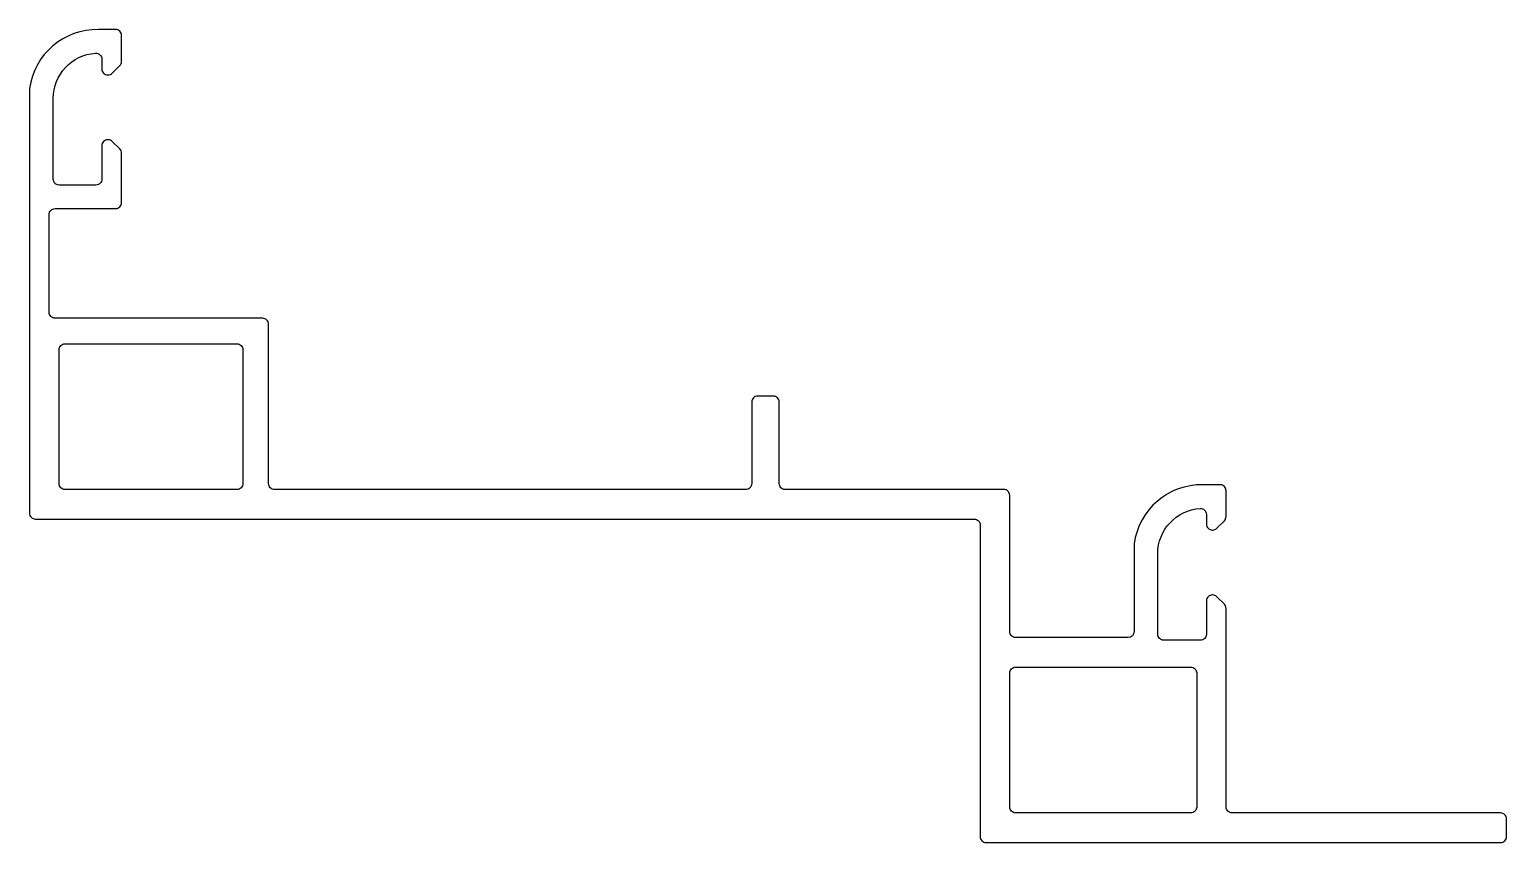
# Model space of a CAD drawing. Extents: x 676.3 to 751.4, y 621.4 to 662.7.
import ezdxf

# ---------------------------------------------------------------- set-up
doc = ezdxf.new("R2010")
doc.units = 0
doc.layers.get('0').update_dxf_attribs({"linetype": 'CONTINUOUS'})

msp = doc.modelspace()

# ---------------------------------------------------------------- linework, layer by layer
at = {"color": 0}
for points in [[(751.368, 622.553, 0.414214), (751.068, 622.853), (737.428, 622.853, -0.414214), (737.128, 623.153), (737.122, 633.249, 0.198912), (737.034, 633.461), (736.653, 633.842, 0.198912), (736.441, 633.93), (736.422, 633.93, 0.414214), (736.122, 633.63), (736.122, 631.93, -0.414214), (735.822, 631.63), (733.951, 631.63, -0.414214), (733.651, 631.93), (733.651, 636.03, -0.395353), (735.802, 638.325, -0.433329), (736.122, 638.026), (736.122, 637.53, 0.414214), (736.422, 637.23), (736.441, 637.23, 0.198912), (736.653, 637.318), (737.034, 637.699, 0.198912), (737.122, 637.911), (737.122, 639.23, 0.414214), (736.822, 639.53), (735.951, 639.53, 0.381225), (732.451, 636.53), (732.448, 632.065, -0.413975), (732.148, 631.766), (726.428, 631.766, -0.414214), (726.128, 632.066), (726.128, 638.989, 0.414214), (725.828, 639.289), (714.716, 639.289, -0.414214), (714.416, 639.589), (714.416, 643.733, 0.414214), (714.116, 644.033), (713.316, 644.033, 0.414214), (713.016, 643.733), (713.016, 639.589, -0.414214), (712.716, 639.289), (688.769, 639.289, -0.414214), (688.469, 639.589), (688.469, 647.689, 0.414214), (688.169, 647.989), (677.622, 647.989, -0.414214), (677.322, 648.289), (677.322, 653.262, -0.414214), (677.622, 653.562), (680.697, 653.562, 0.414214), (680.997, 653.862), (680.997, 656.38, 0.198912), (680.909, 656.593), (680.528, 656.974, 0.198912), (680.315, 657.062), (680.297, 657.062, 0.414214), (679.997, 656.762), (679.997, 655.062, -0.414214), (679.697, 654.762), (677.826, 654.762, -0.414214), (677.526, 655.062), (677.526, 659.162, -0.395353), (679.677, 661.457, -0.433329), (679.997, 661.157), (679.997, 660.662, 0.414214), (680.297, 660.362), (680.315, 660.362, 0.198912), (680.528, 660.449), (680.909, 660.831, 0.198912), (680.997, 661.043), (680.997, 662.362, 0.414214), (680.697, 662.662), (679.826, 662.662), (679.826, 662.662, 0.381225), (676.326, 659.662), (676.322, 638.089, 0.414267), (676.622, 637.789), (724.328, 637.789, -0.414214), (724.628, 637.489), (724.628, 621.653, 0.414214), (724.928, 621.353), (751.068, 621.353, 0.414214), (751.368, 621.653)], [(677.822, 639.589), (677.822, 646.389, -0.414214), (678.122, 646.689), (686.859, 646.689, -0.414214), (687.159, 646.389), (687.159, 639.589, -0.414214), (686.859, 639.289), (678.122, 639.289, -0.414214)], [(726.128, 623.153), (726.128, 629.966, -0.414214), (726.428, 630.266), (735.328, 630.266, -0.414214), (735.628, 629.966), (735.628, 623.153, -0.414214), (735.328, 622.853), (726.428, 622.853, -0.414214)]]:
    msp.add_lwpolyline(points, format="xyb", close=True, dxfattribs=at)

doc.saveas('drawing.dxf')
